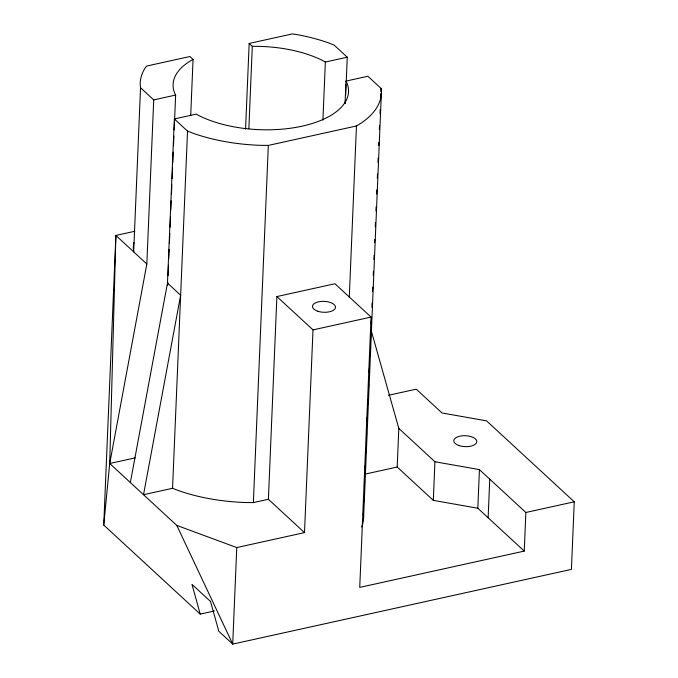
<?xml version="1.0" encoding="UTF-8"?>
<svg xmlns="http://www.w3.org/2000/svg" width="678" height="678" viewBox="0 0 678 678"><rect width="100%" height="100%" fill="white"/><g stroke="black" fill="none" stroke-linecap="round" stroke-linejoin="round"><path stroke-width="1.02" d="M214.384 610.98L200.213 614.099L103.742 525.06L109.717 463.498L115.887 235.444L134.778 231.274M103.742 525.06L115.887 235.444L146.838 264.013L109.717 463.498L176.78 525.399L232.715 644.1L571.418 569.384L574.258 501.805L486.55 420.86L442.048 412.978L416.25 389.172L388.452 395.299M190.704 115.429L193.052 59.418L189.908 56.52L146.634 66.063L145.406 67.639A120.709 57.232 2.4 0 0 140.177 84.097L140.541 87.742L133.668 251.852L133.295 248.207A120.709 57.232 2.4 0 1 133.888 242.614M146.838 264.013L153.72 99.903L140.541 87.742M130.346 482.541L167.474 283.065L174.348 118.947L196.256 114.116L198.705 115.48A87.793 41.621 2.4 0 0 302.074 126.167A87.793 41.621 2.4 0 0 346.873 82.792L345.992 81.08L367.9 76.25L381.07 88.411L381.434 92.055L363.637 516.822A120.709 57.232 2.4 0 1 361.662 527.009M167.652 285.285L167.78 282.116M168.051 275.776L168.491 265.208M168.754 258.869L169.153 249.36M169.424 243.012L169.822 233.503M170.085 227.164L170.525 216.596M170.797 210.256L171.195 200.747M171.458 194.408L171.856 184.891M172.127 178.551L172.568 167.983M172.788 162.703L173.229 152.135M173.5 145.795L173.899 136.278M174.161 129.939L175.627 95.064L174.746 93.361A87.793 41.621 2.4 0 1 193.052 59.418M176.78 525.399L236.766 547.561L304.507 532.62L268.395 499.288L253.36 502.601L245.699 502.525A120.709 57.232 2.4 0 1 178.704 490.669L172.551 488.296L187.526 131.108L174.348 118.947M245.572 129.049L249.165 43.443L292.438 33.9L295.955 34.434A120.709 57.232 2.4 0 1 327.94 42.672L334.084 45.045L347.263 57.206L346.246 81.402M248.851 128.778L252.301 46.35L249.165 43.443M236.766 547.561L232.715 644.1L218.791 631.243L210.544 601.496L191.976 584.36L200.213 614.099M253.36 502.601L268.327 145.414L356.459 125.972L361.035 123.201A120.709 57.232 2.4 0 0 381.434 92.055M268.395 499.288L276.887 296.557L334.949 283.751L371.061 317.084L359.738 587.385L524.247 551.095L525.865 512.483L479.439 469.625L434.929 461.743L398.817 428.411L371.315 330.957M304.507 532.62L312.999 329.889L276.887 296.557M322.914 120.159L325.355 62.037L322.914 60.673A87.793 41.621 2.4 0 0 252.301 46.35M345.06 103.276L345.992 81.08M345.322 103.497L345.449 100.336M345.67 95.081L346.119 84.555M349.289 297.15L356.459 125.972M363.755 501.55L363.933 497.33M364.417 485.702L364.594 481.482M365.086 469.854L365.256 465.625M365.789 452.946L365.967 448.726M366.459 437.098L366.629 432.869M367.12 421.25L367.298 417.021M367.832 404.342L368.001 400.113M368.493 388.494L368.671 384.265M369.154 372.646L369.332 368.417M369.866 355.738L370.002 352.568M370.527 339.89L370.705 335.661M371.197 324.042L371.375 319.813M371.9 307.134L372.078 302.905M372.569 291.286L372.747 287.057M373.231 275.438L373.409 271.208M373.892 259.581L374.07 255.36M374.603 242.682L374.739 239.512M375.265 226.825L375.442 222.604M375.934 210.977L376.112 206.756M376.637 194.078L376.815 189.848M377.307 178.221L377.485 174M377.968 162.373L378.146 158.152M378.68 145.465L378.807 142.295M379.341 129.617L379.519 125.396M380.011 113.768L380.18 109.539M380.714 96.861L380.85 93.691M380.934 91.581L381.07 88.411M524.247 551.095L477.82 508.237L433.31 500.364L397.198 467.032L398.817 428.411M433.31 500.364L434.929 461.743M477.82 508.237L479.439 469.625M488.135 517.763L489.753 479.151M153.72 99.903L175.627 95.064M325.355 62.037L347.263 57.206M312.999 329.889L371.061 317.084M109.717 463.498L135.185 457.879M172.551 488.296L143.524 494.703L180.645 295.218L167.474 283.065M365.383 474.049L397.198 467.032M525.865 512.483L574.258 501.805M268.327 145.414L260.674 145.338A120.709 57.232 2.4 0 1 193.679 133.473L187.526 131.108M363.264 513.178L363.637 516.822M459.201 445.624A11.526 5.466 2.4 0 0 476.795 441.742A11.526 5.466 2.4 0 0 459.87 436.183A11.526 5.466 2.4 0 0 459.201 445.624M317.889 311.261A11.526 5.466 2.4 0 0 335.483 307.38A11.526 5.466 2.4 0 0 318.558 301.82A11.526 5.466 2.4 0 0 317.889 311.261"/></g></svg>
